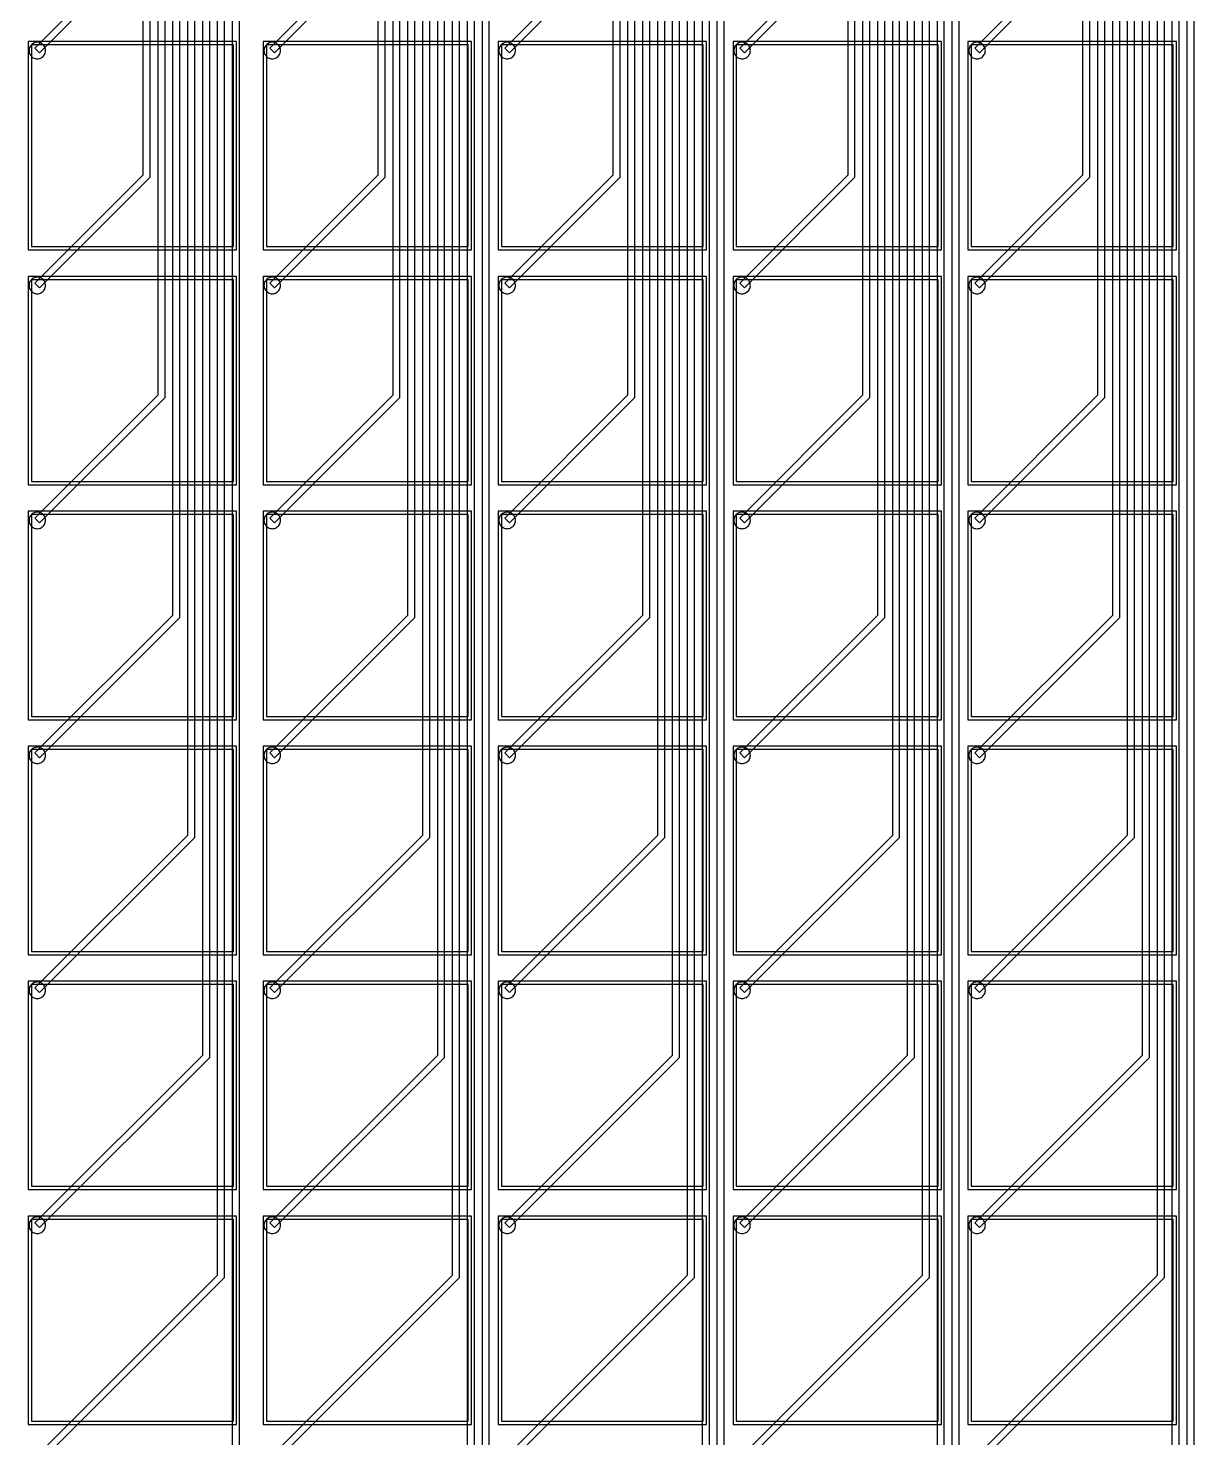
# Model space of a CAD drawing. Header units: metres. Extents: x -1210 to 4965, y 111 to 1966.
# Drawn here: x 1846 to 2198.2, y 749 to 1175 of the extents above; entities that cross this region are included whole.
import ezdxf

# ---------------------------------------------------------------- set-up
doc = ezdxf.new("R2010")
doc.units = ezdxf.units.M
for name, color, linetype in [('Etching', 1, 'CONTINUOUS'), ('EtchingPad', 2, 'CONTINUOUS'), ('Metal1', 4, 'CONTINUOUS'), ('Metal2', 3, 'CONTINUOUS')]:
    doc.layers.add(name, color=color, linetype=linetype)

msp = doc.modelspace()

# ---------------------------------------------------------------- linework, layer by layer
at = {"layer": 'Etching'}
for points in [[(1851.25, 1168.25), (1851.23, 1168.58), (1851.16, 1168.9), (1851.06, 1169.21), (1850.92, 1169.5), (1850.73, 1169.77), (1850.52, 1170.02), (1850.27, 1170.23), (1850, 1170.42), (1849.71, 1170.56), (1849.4, 1170.66), (1849.08, 1170.73), (1848.75, 1170.75), (1848.42, 1170.73), (1848.1, 1170.66), (1847.79, 1170.56), (1847.5, 1170.42), (1847.23, 1170.23), (1846.98, 1170.02), (1846.77, 1169.77), (1846.58, 1169.5), (1846.44, 1169.21), (1846.34, 1168.9), (1846.27, 1168.58), (1846.25, 1168.25), (1846.27, 1167.92), (1846.34, 1167.6), (1846.44, 1167.29), (1846.58, 1167), (1846.77, 1166.73), (1846.98, 1166.48), (1847.23, 1166.27), (1847.5, 1166.08), (1847.79, 1165.94), (1848.1, 1165.84), (1848.42, 1165.77), (1848.75, 1165.75), (1849.08, 1165.77), (1849.4, 1165.84), (1849.71, 1165.94), (1850, 1166.08), (1850.27, 1166.27), (1850.52, 1166.48), (1850.73, 1166.73), (1850.92, 1167), (1851.06, 1167.29), (1851.16, 1167.6), (1851.23, 1167.92), (1851.25, 1168.25)], [(1922.25, 1168.25), (1922.23, 1168.58), (1922.16, 1168.9), (1922.06, 1169.21), (1921.92, 1169.5), (1921.73, 1169.77), (1921.52, 1170.02), (1921.27, 1170.23), (1921, 1170.42), (1920.71, 1170.56), (1920.4, 1170.66), (1920.08, 1170.73), (1919.75, 1170.75), (1919.42, 1170.73), (1919.1, 1170.66), (1918.79, 1170.56), (1918.5, 1170.42), (1918.23, 1170.23), (1917.98, 1170.02), (1917.77, 1169.77), (1917.58, 1169.5), (1917.44, 1169.21), (1917.34, 1168.9), (1917.27, 1168.58), (1917.25, 1168.25), (1917.27, 1167.92), (1917.34, 1167.6), (1917.44, 1167.29), (1917.58, 1167), (1917.77, 1166.73), (1917.98, 1166.48), (1918.23, 1166.27), (1918.5, 1166.08), (1918.79, 1165.94), (1919.1, 1165.84), (1919.42, 1165.77), (1919.75, 1165.75), (1920.08, 1165.77), (1920.4, 1165.84), (1920.71, 1165.94), (1921, 1166.08), (1921.27, 1166.27), (1921.52, 1166.48), (1921.73, 1166.73), (1921.92, 1167), (1922.06, 1167.29), (1922.16, 1167.6), (1922.23, 1167.92), (1922.25, 1168.25)], [(1993.25, 1168.25), (1993.23, 1168.58), (1993.16, 1168.9), (1993.06, 1169.21), (1992.92, 1169.5), (1992.73, 1169.77), (1992.52, 1170.02), (1992.27, 1170.23), (1992, 1170.42), (1991.71, 1170.56), (1991.4, 1170.66), (1991.08, 1170.73), (1990.75, 1170.75), (1990.42, 1170.73), (1990.1, 1170.66), (1989.79, 1170.56), (1989.5, 1170.42), (1989.23, 1170.23), (1988.98, 1170.02), (1988.77, 1169.77), (1988.58, 1169.5), (1988.44, 1169.21), (1988.34, 1168.9), (1988.27, 1168.58), (1988.25, 1168.25), (1988.27, 1167.92), (1988.34, 1167.6), (1988.44, 1167.29), (1988.58, 1167), (1988.77, 1166.73), (1988.98, 1166.48), (1989.23, 1166.27), (1989.5, 1166.08), (1989.79, 1165.94), (1990.1, 1165.84), (1990.42, 1165.77), (1990.75, 1165.75), (1991.08, 1165.77), (1991.4, 1165.84), (1991.71, 1165.94), (1992, 1166.08), (1992.27, 1166.27), (1992.52, 1166.48), (1992.73, 1166.73), (1992.92, 1167), (1993.06, 1167.29), (1993.16, 1167.6), (1993.23, 1167.92), (1993.25, 1168.25)], [(2064.25, 1168.25), (2064.23, 1168.58), (2064.16, 1168.9), (2064.06, 1169.21), (2063.92, 1169.5), (2063.73, 1169.77), (2063.52, 1170.02), (2063.27, 1170.23), (2063, 1170.42), (2062.71, 1170.56), (2062.4, 1170.66), (2062.08, 1170.73), (2061.75, 1170.75), (2061.42, 1170.73), (2061.1, 1170.66), (2060.79, 1170.56), (2060.5, 1170.42), (2060.23, 1170.23), (2059.98, 1170.02), (2059.77, 1169.77), (2059.58, 1169.5), (2059.44, 1169.21), (2059.34, 1168.9), (2059.27, 1168.58), (2059.25, 1168.25), (2059.27, 1167.92), (2059.34, 1167.6), (2059.44, 1167.29), (2059.58, 1167), (2059.77, 1166.73), (2059.98, 1166.48), (2060.23, 1166.27), (2060.5, 1166.08), (2060.79, 1165.94), (2061.1, 1165.84), (2061.42, 1165.77), (2061.75, 1165.75), (2062.08, 1165.77), (2062.4, 1165.84), (2062.71, 1165.94), (2063, 1166.08), (2063.27, 1166.27), (2063.52, 1166.48), (2063.73, 1166.73), (2063.92, 1167), (2064.06, 1167.29), (2064.16, 1167.6), (2064.23, 1167.92), (2064.25, 1168.25)], [(2135.25, 1168.25), (2135.23, 1168.58), (2135.16, 1168.9), (2135.06, 1169.21), (2134.92, 1169.5), (2134.73, 1169.77), (2134.52, 1170.02), (2134.27, 1170.23), (2134, 1170.42), (2133.71, 1170.56), (2133.4, 1170.66), (2133.08, 1170.73), (2132.75, 1170.75), (2132.42, 1170.73), (2132.1, 1170.66), (2131.79, 1170.56), (2131.5, 1170.42), (2131.23, 1170.23), (2130.98, 1170.02), (2130.77, 1169.77), (2130.58, 1169.5), (2130.44, 1169.21), (2130.34, 1168.9), (2130.27, 1168.58), (2130.25, 1168.25), (2130.27, 1167.92), (2130.34, 1167.6), (2130.44, 1167.29), (2130.58, 1167), (2130.77, 1166.73), (2130.98, 1166.48), (2131.23, 1166.27), (2131.5, 1166.08), (2131.79, 1165.94), (2132.1, 1165.84), (2132.42, 1165.77), (2132.75, 1165.75), (2133.08, 1165.77), (2133.4, 1165.84), (2133.71, 1165.94), (2134, 1166.08), (2134.27, 1166.27), (2134.52, 1166.48), (2134.73, 1166.73), (2134.92, 1167), (2135.06, 1167.29), (2135.16, 1167.6), (2135.23, 1167.92), (2135.25, 1168.25)], [(1851.25, 1097.25), (1851.23, 1097.58), (1851.16, 1097.9), (1851.06, 1098.21), (1850.92, 1098.5), (1850.73, 1098.77), (1850.52, 1099.02), (1850.27, 1099.23), (1850, 1099.42), (1849.71, 1099.56), (1849.4, 1099.66), (1849.08, 1099.73), (1848.75, 1099.75), (1848.42, 1099.73), (1848.1, 1099.66), (1847.79, 1099.56), (1847.5, 1099.42), (1847.23, 1099.23), (1846.98, 1099.02), (1846.77, 1098.77), (1846.58, 1098.5), (1846.44, 1098.21), (1846.34, 1097.9), (1846.27, 1097.58), (1846.25, 1097.25), (1846.27, 1096.92), (1846.34, 1096.6), (1846.44, 1096.29), (1846.58, 1096), (1846.77, 1095.73), (1846.98, 1095.48), (1847.23, 1095.27), (1847.5, 1095.08), (1847.79, 1094.94), (1848.1, 1094.84), (1848.42, 1094.77), (1848.75, 1094.75), (1849.08, 1094.77), (1849.4, 1094.84), (1849.71, 1094.94), (1850, 1095.08), (1850.27, 1095.27), (1850.52, 1095.48), (1850.73, 1095.73), (1850.92, 1096), (1851.06, 1096.29), (1851.16, 1096.6), (1851.23, 1096.92), (1851.25, 1097.25)], [(1922.25, 1097.25), (1922.23, 1097.58), (1922.16, 1097.9), (1922.06, 1098.21), (1921.92, 1098.5), (1921.73, 1098.77), (1921.52, 1099.02), (1921.27, 1099.23), (1921, 1099.42), (1920.71, 1099.56), (1920.4, 1099.66), (1920.08, 1099.73), (1919.75, 1099.75), (1919.42, 1099.73), (1919.1, 1099.66), (1918.79, 1099.56), (1918.5, 1099.42), (1918.23, 1099.23), (1917.98, 1099.02), (1917.77, 1098.77), (1917.58, 1098.5), (1917.44, 1098.21), (1917.34, 1097.9), (1917.27, 1097.58), (1917.25, 1097.25), (1917.27, 1096.92), (1917.34, 1096.6), (1917.44, 1096.29), (1917.58, 1096), (1917.77, 1095.73), (1917.98, 1095.48), (1918.23, 1095.27), (1918.5, 1095.08), (1918.79, 1094.94), (1919.1, 1094.84), (1919.42, 1094.77), (1919.75, 1094.75), (1920.08, 1094.77), (1920.4, 1094.84), (1920.71, 1094.94), (1921, 1095.08), (1921.27, 1095.27), (1921.52, 1095.48), (1921.73, 1095.73), (1921.92, 1096), (1922.06, 1096.29), (1922.16, 1096.6), (1922.23, 1096.92), (1922.25, 1097.25)], [(1993.25, 1097.25), (1993.23, 1097.58), (1993.16, 1097.9), (1993.06, 1098.21), (1992.92, 1098.5), (1992.73, 1098.77), (1992.52, 1099.02), (1992.27, 1099.23), (1992, 1099.42), (1991.71, 1099.56), (1991.4, 1099.66), (1991.08, 1099.73), (1990.75, 1099.75), (1990.42, 1099.73), (1990.1, 1099.66), (1989.79, 1099.56), (1989.5, 1099.42), (1989.23, 1099.23), (1988.98, 1099.02), (1988.77, 1098.77), (1988.58, 1098.5), (1988.44, 1098.21), (1988.34, 1097.9), (1988.27, 1097.58), (1988.25, 1097.25), (1988.27, 1096.92), (1988.34, 1096.6), (1988.44, 1096.29), (1988.58, 1096), (1988.77, 1095.73), (1988.98, 1095.48), (1989.23, 1095.27), (1989.5, 1095.08), (1989.79, 1094.94), (1990.1, 1094.84), (1990.42, 1094.77), (1990.75, 1094.75), (1991.08, 1094.77), (1991.4, 1094.84), (1991.71, 1094.94), (1992, 1095.08), (1992.27, 1095.27), (1992.52, 1095.48), (1992.73, 1095.73), (1992.92, 1096), (1993.06, 1096.29), (1993.16, 1096.6), (1993.23, 1096.92), (1993.25, 1097.25)], [(2064.25, 1097.25), (2064.23, 1097.58), (2064.16, 1097.9), (2064.06, 1098.21), (2063.92, 1098.5), (2063.73, 1098.77), (2063.52, 1099.02), (2063.27, 1099.23), (2063, 1099.42), (2062.71, 1099.56), (2062.4, 1099.66), (2062.08, 1099.73), (2061.75, 1099.75), (2061.42, 1099.73), (2061.1, 1099.66), (2060.79, 1099.56), (2060.5, 1099.42), (2060.23, 1099.23), (2059.98, 1099.02), (2059.77, 1098.77), (2059.58, 1098.5), (2059.44, 1098.21), (2059.34, 1097.9), (2059.27, 1097.58), (2059.25, 1097.25), (2059.27, 1096.92), (2059.34, 1096.6), (2059.44, 1096.29), (2059.58, 1096), (2059.77, 1095.73), (2059.98, 1095.48), (2060.23, 1095.27), (2060.5, 1095.08), (2060.79, 1094.94), (2061.1, 1094.84), (2061.42, 1094.77), (2061.75, 1094.75), (2062.08, 1094.77), (2062.4, 1094.84), (2062.71, 1094.94), (2063, 1095.08), (2063.27, 1095.27), (2063.52, 1095.48), (2063.73, 1095.73), (2063.92, 1096), (2064.06, 1096.29), (2064.16, 1096.6), (2064.23, 1096.92), (2064.25, 1097.25)], [(2135.25, 1097.25), (2135.23, 1097.58), (2135.16, 1097.9), (2135.06, 1098.21), (2134.92, 1098.5), (2134.73, 1098.77), (2134.52, 1099.02), (2134.27, 1099.23), (2134, 1099.42), (2133.71, 1099.56), (2133.4, 1099.66), (2133.08, 1099.73), (2132.75, 1099.75), (2132.42, 1099.73), (2132.1, 1099.66), (2131.79, 1099.56), (2131.5, 1099.42), (2131.23, 1099.23), (2130.98, 1099.02), (2130.77, 1098.77), (2130.58, 1098.5), (2130.44, 1098.21), (2130.34, 1097.9), (2130.27, 1097.58), (2130.25, 1097.25), (2130.27, 1096.92), (2130.34, 1096.6), (2130.44, 1096.29), (2130.58, 1096), (2130.77, 1095.73), (2130.98, 1095.48), (2131.23, 1095.27), (2131.5, 1095.08), (2131.79, 1094.94), (2132.1, 1094.84), (2132.42, 1094.77), (2132.75, 1094.75), (2133.08, 1094.77), (2133.4, 1094.84), (2133.71, 1094.94), (2134, 1095.08), (2134.27, 1095.27), (2134.52, 1095.48), (2134.73, 1095.73), (2134.92, 1096), (2135.06, 1096.29), (2135.16, 1096.6), (2135.23, 1096.92), (2135.25, 1097.25)], [(1851.25, 1026.25), (1851.23, 1026.58), (1851.16, 1026.9), (1851.06, 1027.21), (1850.92, 1027.5), (1850.73, 1027.77), (1850.52, 1028.02), (1850.27, 1028.23), (1850, 1028.42), (1849.71, 1028.56), (1849.4, 1028.66), (1849.08, 1028.73), (1848.75, 1028.75), (1848.42, 1028.73), (1848.1, 1028.66), (1847.79, 1028.56), (1847.5, 1028.42), (1847.23, 1028.23), (1846.98, 1028.02), (1846.77, 1027.77), (1846.58, 1027.5), (1846.44, 1027.21), (1846.34, 1026.9), (1846.27, 1026.58), (1846.25, 1026.25), (1846.27, 1025.92), (1846.34, 1025.6), (1846.44, 1025.29), (1846.58, 1025), (1846.77, 1024.73), (1846.98, 1024.48), (1847.23, 1024.27), (1847.5, 1024.08), (1847.79, 1023.94), (1848.1, 1023.84), (1848.42, 1023.77), (1848.75, 1023.75), (1849.08, 1023.77), (1849.4, 1023.84), (1849.71, 1023.94), (1850, 1024.08), (1850.27, 1024.27), (1850.52, 1024.48), (1850.73, 1024.73), (1850.92, 1025), (1851.06, 1025.29), (1851.16, 1025.6), (1851.23, 1025.92), (1851.25, 1026.25)], [(1922.25, 1026.25), (1922.23, 1026.58), (1922.16, 1026.9), (1922.06, 1027.21), (1921.92, 1027.5), (1921.73, 1027.77), (1921.52, 1028.02), (1921.27, 1028.23), (1921, 1028.42), (1920.71, 1028.56), (1920.4, 1028.66), (1920.08, 1028.73), (1919.75, 1028.75), (1919.42, 1028.73), (1919.1, 1028.66), (1918.79, 1028.56), (1918.5, 1028.42), (1918.23, 1028.23), (1917.98, 1028.02), (1917.77, 1027.77), (1917.58, 1027.5), (1917.44, 1027.21), (1917.34, 1026.9), (1917.27, 1026.58), (1917.25, 1026.25), (1917.27, 1025.92), (1917.34, 1025.6), (1917.44, 1025.29), (1917.58, 1025), (1917.77, 1024.73), (1917.98, 1024.48), (1918.23, 1024.27), (1918.5, 1024.08), (1918.79, 1023.94), (1919.1, 1023.84), (1919.42, 1023.77), (1919.75, 1023.75), (1920.08, 1023.77), (1920.4, 1023.84), (1920.71, 1023.94), (1921, 1024.08), (1921.27, 1024.27), (1921.52, 1024.48), (1921.73, 1024.73), (1921.92, 1025), (1922.06, 1025.29), (1922.16, 1025.6), (1922.23, 1025.92), (1922.25, 1026.25)], [(1993.25, 1026.25), (1993.23, 1026.58), (1993.16, 1026.9), (1993.06, 1027.21), (1992.92, 1027.5), (1992.73, 1027.77), (1992.52, 1028.02), (1992.27, 1028.23), (1992, 1028.42), (1991.71, 1028.56), (1991.4, 1028.66), (1991.08, 1028.73), (1990.75, 1028.75), (1990.42, 1028.73), (1990.1, 1028.66), (1989.79, 1028.56), (1989.5, 1028.42), (1989.23, 1028.23), (1988.98, 1028.02), (1988.77, 1027.77), (1988.58, 1027.5), (1988.44, 1027.21), (1988.34, 1026.9), (1988.27, 1026.58), (1988.25, 1026.25), (1988.27, 1025.92), (1988.34, 1025.6), (1988.44, 1025.29), (1988.58, 1025), (1988.77, 1024.73), (1988.98, 1024.48), (1989.23, 1024.27), (1989.5, 1024.08), (1989.79, 1023.94), (1990.1, 1023.84), (1990.42, 1023.77), (1990.75, 1023.75), (1991.08, 1023.77), (1991.4, 1023.84), (1991.71, 1023.94), (1992, 1024.08), (1992.27, 1024.27), (1992.52, 1024.48), (1992.73, 1024.73), (1992.92, 1025), (1993.06, 1025.29), (1993.16, 1025.6), (1993.23, 1025.92), (1993.25, 1026.25)], [(2064.25, 1026.25), (2064.23, 1026.58), (2064.16, 1026.9), (2064.06, 1027.21), (2063.92, 1027.5), (2063.73, 1027.77), (2063.52, 1028.02), (2063.27, 1028.23), (2063, 1028.42), (2062.71, 1028.56), (2062.4, 1028.66), (2062.08, 1028.73), (2061.75, 1028.75), (2061.42, 1028.73), (2061.1, 1028.66), (2060.79, 1028.56), (2060.5, 1028.42), (2060.23, 1028.23), (2059.98, 1028.02), (2059.77, 1027.77), (2059.58, 1027.5), (2059.44, 1027.21), (2059.34, 1026.9), (2059.27, 1026.58), (2059.25, 1026.25), (2059.27, 1025.92), (2059.34, 1025.6), (2059.44, 1025.29), (2059.58, 1025), (2059.77, 1024.73), (2059.98, 1024.48), (2060.23, 1024.27), (2060.5, 1024.08), (2060.79, 1023.94), (2061.1, 1023.84), (2061.42, 1023.77), (2061.75, 1023.75), (2062.08, 1023.77), (2062.4, 1023.84), (2062.71, 1023.94), (2063, 1024.08), (2063.27, 1024.27), (2063.52, 1024.48), (2063.73, 1024.73), (2063.92, 1025), (2064.06, 1025.29), (2064.16, 1025.6), (2064.23, 1025.92), (2064.25, 1026.25)], [(2135.25, 1026.25), (2135.23, 1026.58), (2135.16, 1026.9), (2135.06, 1027.21), (2134.92, 1027.5), (2134.73, 1027.77), (2134.52, 1028.02), (2134.27, 1028.23), (2134, 1028.42), (2133.71, 1028.56), (2133.4, 1028.66), (2133.08, 1028.73), (2132.75, 1028.75), (2132.42, 1028.73), (2132.1, 1028.66), (2131.79, 1028.56), (2131.5, 1028.42), (2131.23, 1028.23), (2130.98, 1028.02), (2130.77, 1027.77), (2130.58, 1027.5), (2130.44, 1027.21), (2130.34, 1026.9), (2130.27, 1026.58), (2130.25, 1026.25), (2130.27, 1025.92), (2130.34, 1025.6), (2130.44, 1025.29), (2130.58, 1025), (2130.77, 1024.73), (2130.98, 1024.48), (2131.23, 1024.27), (2131.5, 1024.08), (2131.79, 1023.94), (2132.1, 1023.84), (2132.42, 1023.77), (2132.75, 1023.75), (2133.08, 1023.77), (2133.4, 1023.84), (2133.71, 1023.94), (2134, 1024.08), (2134.27, 1024.27), (2134.52, 1024.48), (2134.73, 1024.73), (2134.92, 1025), (2135.06, 1025.29), (2135.16, 1025.6), (2135.23, 1025.92), (2135.25, 1026.25)], [(1851.25, 955.25), (1851.23, 955.58), (1851.16, 955.9), (1851.06, 956.21), (1850.92, 956.5), (1850.73, 956.77), (1850.52, 957.02), (1850.27, 957.23), (1850, 957.42), (1849.71, 957.56), (1849.4, 957.66), (1849.08, 957.73), (1848.75, 957.75), (1848.42, 957.73), (1848.1, 957.66), (1847.79, 957.56), (1847.5, 957.42), (1847.23, 957.23), (1846.98, 957.02), (1846.77, 956.77), (1846.58, 956.5), (1846.44, 956.21), (1846.34, 955.9), (1846.27, 955.58), (1846.25, 955.25), (1846.27, 954.92), (1846.34, 954.6), (1846.44, 954.29), (1846.58, 954), (1846.77, 953.73), (1846.98, 953.48), (1847.23, 953.27), (1847.5, 953.08), (1847.79, 952.94), (1848.1, 952.84), (1848.42, 952.77), (1848.75, 952.75), (1849.08, 952.77), (1849.4, 952.84), (1849.71, 952.94), (1850, 953.08), (1850.27, 953.27), (1850.52, 953.48), (1850.73, 953.73), (1850.92, 954), (1851.06, 954.29), (1851.16, 954.6), (1851.23, 954.92), (1851.25, 955.25)], [(1922.25, 955.25), (1922.23, 955.58), (1922.16, 955.9), (1922.06, 956.21), (1921.92, 956.5), (1921.73, 956.77), (1921.52, 957.02), (1921.27, 957.23), (1921, 957.42), (1920.71, 957.56), (1920.4, 957.66), (1920.08, 957.73), (1919.75, 957.75), (1919.42, 957.73), (1919.1, 957.66), (1918.79, 957.56), (1918.5, 957.42), (1918.23, 957.23), (1917.98, 957.02), (1917.77, 956.77), (1917.58, 956.5), (1917.44, 956.21), (1917.34, 955.9), (1917.27, 955.58), (1917.25, 955.25), (1917.27, 954.92), (1917.34, 954.6), (1917.44, 954.29), (1917.58, 954), (1917.77, 953.73), (1917.98, 953.48), (1918.23, 953.27), (1918.5, 953.08), (1918.79, 952.94), (1919.1, 952.84), (1919.42, 952.77), (1919.75, 952.75), (1920.08, 952.77), (1920.4, 952.84), (1920.71, 952.94), (1921, 953.08), (1921.27, 953.27), (1921.52, 953.48), (1921.73, 953.73), (1921.92, 954), (1922.06, 954.29), (1922.16, 954.6), (1922.23, 954.92), (1922.25, 955.25)], [(1993.25, 955.25), (1993.23, 955.58), (1993.16, 955.9), (1993.06, 956.21), (1992.92, 956.5), (1992.73, 956.77), (1992.52, 957.02), (1992.27, 957.23), (1992, 957.42), (1991.71, 957.56), (1991.4, 957.66), (1991.08, 957.73), (1990.75, 957.75), (1990.42, 957.73), (1990.1, 957.66), (1989.79, 957.56), (1989.5, 957.42), (1989.23, 957.23), (1988.98, 957.02), (1988.77, 956.77), (1988.58, 956.5), (1988.44, 956.21), (1988.34, 955.9), (1988.27, 955.58), (1988.25, 955.25), (1988.27, 954.92), (1988.34, 954.6), (1988.44, 954.29), (1988.58, 954), (1988.77, 953.73), (1988.98, 953.48), (1989.23, 953.27), (1989.5, 953.08), (1989.79, 952.94), (1990.1, 952.84), (1990.42, 952.77), (1990.75, 952.75), (1991.08, 952.77), (1991.4, 952.84), (1991.71, 952.94), (1992, 953.08), (1992.27, 953.27), (1992.52, 953.48), (1992.73, 953.73), (1992.92, 954), (1993.06, 954.29), (1993.16, 954.6), (1993.23, 954.92), (1993.25, 955.25)], [(2064.25, 955.25), (2064.23, 955.58), (2064.16, 955.9), (2064.06, 956.21), (2063.92, 956.5), (2063.73, 956.77), (2063.52, 957.02), (2063.27, 957.23), (2063, 957.42), (2062.71, 957.56), (2062.4, 957.66), (2062.08, 957.73), (2061.75, 957.75), (2061.42, 957.73), (2061.1, 957.66), (2060.79, 957.56), (2060.5, 957.42), (2060.23, 957.23), (2059.98, 957.02), (2059.77, 956.77), (2059.58, 956.5), (2059.44, 956.21), (2059.34, 955.9), (2059.27, 955.58), (2059.25, 955.25), (2059.27, 954.92), (2059.34, 954.6), (2059.44, 954.29), (2059.58, 954), (2059.77, 953.73), (2059.98, 953.48), (2060.23, 953.27), (2060.5, 953.08), (2060.79, 952.94), (2061.1, 952.84), (2061.42, 952.77), (2061.75, 952.75), (2062.08, 952.77), (2062.4, 952.84), (2062.71, 952.94), (2063, 953.08), (2063.27, 953.27), (2063.52, 953.48), (2063.73, 953.73), (2063.92, 954), (2064.06, 954.29), (2064.16, 954.6), (2064.23, 954.92), (2064.25, 955.25)], [(2135.25, 955.25), (2135.23, 955.58), (2135.16, 955.9), (2135.06, 956.21), (2134.92, 956.5), (2134.73, 956.77), (2134.52, 957.02), (2134.27, 957.23), (2134, 957.42), (2133.71, 957.56), (2133.4, 957.66), (2133.08, 957.73), (2132.75, 957.75), (2132.42, 957.73), (2132.1, 957.66), (2131.79, 957.56), (2131.5, 957.42), (2131.23, 957.23), (2130.98, 957.02), (2130.77, 956.77), (2130.58, 956.5), (2130.44, 956.21), (2130.34, 955.9), (2130.27, 955.58), (2130.25, 955.25), (2130.27, 954.92), (2130.34, 954.6), (2130.44, 954.29), (2130.58, 954), (2130.77, 953.73), (2130.98, 953.48), (2131.23, 953.27), (2131.5, 953.08), (2131.79, 952.94), (2132.1, 952.84), (2132.42, 952.77), (2132.75, 952.75), (2133.08, 952.77), (2133.4, 952.84), (2133.71, 952.94), (2134, 953.08), (2134.27, 953.27), (2134.52, 953.48), (2134.73, 953.73), (2134.92, 954), (2135.06, 954.29), (2135.16, 954.6), (2135.23, 954.92), (2135.25, 955.25)], [(1851.25, 884.25), (1851.23, 884.58), (1851.16, 884.9), (1851.06, 885.21), (1850.92, 885.5), (1850.73, 885.77), (1850.52, 886.02), (1850.27, 886.23), (1850, 886.42), (1849.71, 886.56), (1849.4, 886.66), (1849.08, 886.73), (1848.75, 886.75), (1848.42, 886.73), (1848.1, 886.66), (1847.79, 886.56), (1847.5, 886.42), (1847.23, 886.23), (1846.98, 886.02), (1846.77, 885.77), (1846.58, 885.5), (1846.44, 885.21), (1846.34, 884.9), (1846.27, 884.58), (1846.25, 884.25), (1846.27, 883.92), (1846.34, 883.6), (1846.44, 883.29), (1846.58, 883), (1846.77, 882.73), (1846.98, 882.48), (1847.23, 882.27), (1847.5, 882.08), (1847.79, 881.94), (1848.1, 881.84), (1848.42, 881.77), (1848.75, 881.75), (1849.08, 881.77), (1849.4, 881.84), (1849.71, 881.94), (1850, 882.08), (1850.27, 882.27), (1850.52, 882.48), (1850.73, 882.73), (1850.92, 883), (1851.06, 883.29), (1851.16, 883.6), (1851.23, 883.92), (1851.25, 884.25)], [(1922.25, 884.25), (1922.23, 884.58), (1922.16, 884.9), (1922.06, 885.21), (1921.92, 885.5), (1921.73, 885.77), (1921.52, 886.02), (1921.27, 886.23), (1921, 886.42), (1920.71, 886.56), (1920.4, 886.66), (1920.08, 886.73), (1919.75, 886.75), (1919.42, 886.73), (1919.1, 886.66), (1918.79, 886.56), (1918.5, 886.42), (1918.23, 886.23), (1917.98, 886.02), (1917.77, 885.77), (1917.58, 885.5), (1917.44, 885.21), (1917.34, 884.9), (1917.27, 884.58), (1917.25, 884.25), (1917.27, 883.92), (1917.34, 883.6), (1917.44, 883.29), (1917.58, 883), (1917.77, 882.73), (1917.98, 882.48), (1918.23, 882.27), (1918.5, 882.08), (1918.79, 881.94), (1919.1, 881.84), (1919.42, 881.77), (1919.75, 881.75), (1920.08, 881.77), (1920.4, 881.84), (1920.71, 881.94), (1921, 882.08), (1921.27, 882.27), (1921.52, 882.48), (1921.73, 882.73), (1921.92, 883), (1922.06, 883.29), (1922.16, 883.6), (1922.23, 883.92), (1922.25, 884.25)], [(1993.25, 884.25), (1993.23, 884.58), (1993.16, 884.9), (1993.06, 885.21), (1992.92, 885.5), (1992.73, 885.77), (1992.52, 886.02), (1992.27, 886.23), (1992, 886.42), (1991.71, 886.56), (1991.4, 886.66), (1991.08, 886.73), (1990.75, 886.75), (1990.42, 886.73), (1990.1, 886.66), (1989.79, 886.56), (1989.5, 886.42), (1989.23, 886.23), (1988.98, 886.02), (1988.77, 885.77), (1988.58, 885.5), (1988.44, 885.21), (1988.34, 884.9), (1988.27, 884.58), (1988.25, 884.25), (1988.27, 883.92), (1988.34, 883.6), (1988.44, 883.29), (1988.58, 883), (1988.77, 882.73), (1988.98, 882.48), (1989.23, 882.27), (1989.5, 882.08), (1989.79, 881.94), (1990.1, 881.84), (1990.42, 881.77), (1990.75, 881.75), (1991.08, 881.77), (1991.4, 881.84), (1991.71, 881.94), (1992, 882.08), (1992.27, 882.27), (1992.52, 882.48), (1992.73, 882.73), (1992.92, 883), (1993.06, 883.29), (1993.16, 883.6), (1993.23, 883.92), (1993.25, 884.25)], [(2064.25, 884.25), (2064.23, 884.58), (2064.16, 884.9), (2064.06, 885.21), (2063.92, 885.5), (2063.73, 885.77), (2063.52, 886.02), (2063.27, 886.23), (2063, 886.42), (2062.71, 886.56), (2062.4, 886.66), (2062.08, 886.73), (2061.75, 886.75), (2061.42, 886.73), (2061.1, 886.66), (2060.79, 886.56), (2060.5, 886.42), (2060.23, 886.23), (2059.98, 886.02), (2059.77, 885.77), (2059.58, 885.5), (2059.44, 885.21), (2059.34, 884.9), (2059.27, 884.58), (2059.25, 884.25), (2059.27, 883.92), (2059.34, 883.6), (2059.44, 883.29), (2059.58, 883), (2059.77, 882.73), (2059.98, 882.48), (2060.23, 882.27), (2060.5, 882.08), (2060.79, 881.94), (2061.1, 881.84), (2061.42, 881.77), (2061.75, 881.75), (2062.08, 881.77), (2062.4, 881.84), (2062.71, 881.94), (2063, 882.08), (2063.27, 882.27), (2063.52, 882.48), (2063.73, 882.73), (2063.92, 883), (2064.06, 883.29), (2064.16, 883.6), (2064.23, 883.92), (2064.25, 884.25)], [(2135.25, 884.25), (2135.23, 884.58), (2135.16, 884.9), (2135.06, 885.21), (2134.92, 885.5), (2134.73, 885.77), (2134.52, 886.02), (2134.27, 886.23), (2134, 886.42), (2133.71, 886.56), (2133.4, 886.66), (2133.08, 886.73), (2132.75, 886.75), (2132.42, 886.73), (2132.1, 886.66), (2131.79, 886.56), (2131.5, 886.42), (2131.23, 886.23), (2130.98, 886.02), (2130.77, 885.77), (2130.58, 885.5), (2130.44, 885.21), (2130.34, 884.9), (2130.27, 884.58), (2130.25, 884.25), (2130.27, 883.92), (2130.34, 883.6), (2130.44, 883.29), (2130.58, 883), (2130.77, 882.73), (2130.98, 882.48), (2131.23, 882.27), (2131.5, 882.08), (2131.79, 881.94), (2132.1, 881.84), (2132.42, 881.77), (2132.75, 881.75), (2133.08, 881.77), (2133.4, 881.84), (2133.71, 881.94), (2134, 882.08), (2134.27, 882.27), (2134.52, 882.48), (2134.73, 882.73), (2134.92, 883), (2135.06, 883.29), (2135.16, 883.6), (2135.23, 883.92), (2135.25, 884.25)], [(1851.25, 813.25), (1851.23, 813.58), (1851.16, 813.9), (1851.06, 814.21), (1850.92, 814.5), (1850.73, 814.77), (1850.52, 815.02), (1850.27, 815.23), (1850, 815.42), (1849.71, 815.56), (1849.4, 815.66), (1849.08, 815.73), (1848.75, 815.75), (1848.42, 815.73), (1848.1, 815.66), (1847.79, 815.56), (1847.5, 815.42), (1847.23, 815.23), (1846.98, 815.02), (1846.77, 814.77), (1846.58, 814.5), (1846.44, 814.21), (1846.34, 813.9), (1846.27, 813.58), (1846.25, 813.25), (1846.27, 812.92), (1846.34, 812.6), (1846.44, 812.29), (1846.58, 812), (1846.77, 811.73), (1846.98, 811.48), (1847.23, 811.27), (1847.5, 811.08), (1847.79, 810.94), (1848.1, 810.84), (1848.42, 810.77), (1848.75, 810.75), (1849.08, 810.77), (1849.4, 810.84), (1849.71, 810.94), (1850, 811.08), (1850.27, 811.27), (1850.52, 811.48), (1850.73, 811.73), (1850.92, 812), (1851.06, 812.29), (1851.16, 812.6), (1851.23, 812.92), (1851.25, 813.25)], [(1922.25, 813.25), (1922.23, 813.58), (1922.16, 813.9), (1922.06, 814.21), (1921.92, 814.5), (1921.73, 814.77), (1921.52, 815.02), (1921.27, 815.23), (1921, 815.42), (1920.71, 815.56), (1920.4, 815.66), (1920.08, 815.73), (1919.75, 815.75), (1919.42, 815.73), (1919.1, 815.66), (1918.79, 815.56), (1918.5, 815.42), (1918.23, 815.23), (1917.98, 815.02), (1917.77, 814.77), (1917.58, 814.5), (1917.44, 814.21), (1917.34, 813.9), (1917.27, 813.58), (1917.25, 813.25), (1917.27, 812.92), (1917.34, 812.6), (1917.44, 812.29), (1917.58, 812), (1917.77, 811.73), (1917.98, 811.48), (1918.23, 811.27), (1918.5, 811.08), (1918.79, 810.94), (1919.1, 810.84), (1919.42, 810.77), (1919.75, 810.75), (1920.08, 810.77), (1920.4, 810.84), (1920.71, 810.94), (1921, 811.08), (1921.27, 811.27), (1921.52, 811.48), (1921.73, 811.73), (1921.92, 812), (1922.06, 812.29), (1922.16, 812.6), (1922.23, 812.92), (1922.25, 813.25)], [(1993.25, 813.25), (1993.23, 813.58), (1993.16, 813.9), (1993.06, 814.21), (1992.92, 814.5), (1992.73, 814.77), (1992.52, 815.02), (1992.27, 815.23), (1992, 815.42), (1991.71, 815.56), (1991.4, 815.66), (1991.08, 815.73), (1990.75, 815.75), (1990.42, 815.73), (1990.1, 815.66), (1989.79, 815.56), (1989.5, 815.42), (1989.23, 815.23), (1988.98, 815.02), (1988.77, 814.77), (1988.58, 814.5), (1988.44, 814.21), (1988.34, 813.9), (1988.27, 813.58), (1988.25, 813.25), (1988.27, 812.92), (1988.34, 812.6), (1988.44, 812.29), (1988.58, 812), (1988.77, 811.73), (1988.98, 811.48), (1989.23, 811.27), (1989.5, 811.08), (1989.79, 810.94), (1990.1, 810.84), (1990.42, 810.77), (1990.75, 810.75), (1991.08, 810.77), (1991.4, 810.84), (1991.71, 810.94), (1992, 811.08), (1992.27, 811.27), (1992.52, 811.48), (1992.73, 811.73), (1992.92, 812), (1993.06, 812.29), (1993.16, 812.6), (1993.23, 812.92), (1993.25, 813.25)], [(2064.25, 813.25), (2064.23, 813.58), (2064.16, 813.9), (2064.06, 814.21), (2063.92, 814.5), (2063.73, 814.77), (2063.52, 815.02), (2063.27, 815.23), (2063, 815.42), (2062.71, 815.56), (2062.4, 815.66), (2062.08, 815.73), (2061.75, 815.75), (2061.42, 815.73), (2061.1, 815.66), (2060.79, 815.56), (2060.5, 815.42), (2060.23, 815.23), (2059.98, 815.02), (2059.77, 814.77), (2059.58, 814.5), (2059.44, 814.21), (2059.34, 813.9), (2059.27, 813.58), (2059.25, 813.25), (2059.27, 812.92), (2059.34, 812.6), (2059.44, 812.29), (2059.58, 812), (2059.77, 811.73), (2059.98, 811.48), (2060.23, 811.27), (2060.5, 811.08), (2060.79, 810.94), (2061.1, 810.84), (2061.42, 810.77), (2061.75, 810.75), (2062.08, 810.77), (2062.4, 810.84), (2062.71, 810.94), (2063, 811.08), (2063.27, 811.27), (2063.52, 811.48), (2063.73, 811.73), (2063.92, 812), (2064.06, 812.29), (2064.16, 812.6), (2064.23, 812.92), (2064.25, 813.25)], [(2135.25, 813.25), (2135.23, 813.58), (2135.16, 813.9), (2135.06, 814.21), (2134.92, 814.5), (2134.73, 814.77), (2134.52, 815.02), (2134.27, 815.23), (2134, 815.42), (2133.71, 815.56), (2133.4, 815.66), (2133.08, 815.73), (2132.75, 815.75), (2132.42, 815.73), (2132.1, 815.66), (2131.79, 815.56), (2131.5, 815.42), (2131.23, 815.23), (2130.98, 815.02), (2130.77, 814.77), (2130.58, 814.5), (2130.44, 814.21), (2130.34, 813.9), (2130.27, 813.58), (2130.25, 813.25), (2130.27, 812.92), (2130.34, 812.6), (2130.44, 812.29), (2130.58, 812), (2130.77, 811.73), (2130.98, 811.48), (2131.23, 811.27), (2131.5, 811.08), (2131.79, 810.94), (2132.1, 810.84), (2132.42, 810.77), (2132.75, 810.75), (2133.08, 810.77), (2133.4, 810.84), (2133.71, 810.94), (2134, 811.08), (2134.27, 811.27), (2134.52, 811.48), (2134.73, 811.73), (2134.92, 812), (2135.06, 812.29), (2135.16, 812.6), (2135.23, 812.92), (2135.25, 813.25)]]:
    msp.add_lwpolyline(points, close=True, dxfattribs=at)
at = {"layer": 'EtchingPad'}
for points in [[(1847, 1109), (1908, 1109), (1908, 1170), (1847, 1170), (1847, 1109)], [(1918, 1109), (1979, 1109), (1979, 1170), (1918, 1170), (1918, 1109)], [(1989, 1109), (2050, 1109), (2050, 1170), (1989, 1170), (1989, 1109)], [(2060, 1109), (2121, 1109), (2121, 1170), (2060, 1170), (2060, 1109)], [(2131, 1109), (2192, 1109), (2192, 1170), (2131, 1170), (2131, 1109)], [(1847, 1038), (1908, 1038), (1908, 1099), (1847, 1099), (1847, 1038)], [(1918, 1038), (1979, 1038), (1979, 1099), (1918, 1099), (1918, 1038)], [(1989, 1038), (2050, 1038), (2050, 1099), (1989, 1099), (1989, 1038)], [(2060, 1038), (2121, 1038), (2121, 1099), (2060, 1099), (2060, 1038)], [(2131, 1038), (2192, 1038), (2192, 1099), (2131, 1099), (2131, 1038)], [(1847, 967), (1908, 967), (1908, 1028), (1847, 1028), (1847, 967)], [(1918, 967), (1979, 967), (1979, 1028), (1918, 1028), (1918, 967)], [(1989, 967), (2050, 967), (2050, 1028), (1989, 1028), (1989, 967)], [(2060, 967), (2121, 967), (2121, 1028), (2060, 1028), (2060, 967)], [(2131, 967), (2192, 967), (2192, 1028), (2131, 1028), (2131, 967)], [(1847, 896), (1908, 896), (1908, 957), (1847, 957), (1847, 896)], [(1918, 896), (1979, 896), (1979, 957), (1918, 957), (1918, 896)], [(1989, 896), (2050, 896), (2050, 957), (1989, 957), (1989, 896)], [(2060, 896), (2121, 896), (2121, 957), (2060, 957), (2060, 896)], [(2131, 896), (2192, 896), (2192, 957), (2131, 957), (2131, 896)], [(1847, 825), (1908, 825), (1908, 886), (1847, 886), (1847, 825)], [(1918, 825), (1979, 825), (1979, 886), (1918, 886), (1918, 825)], [(1989, 825), (2050, 825), (2050, 886), (1989, 886), (1989, 825)], [(2060, 825), (2121, 825), (2121, 886), (2060, 886), (2060, 825)], [(2131, 825), (2192, 825), (2192, 886), (2131, 886), (2131, 825)], [(1847, 754), (1908, 754), (1908, 815), (1847, 815), (1847, 754)], [(1918, 754), (1979, 754), (1979, 815), (1918, 815), (1918, 754)], [(1989, 754), (2050, 754), (2050, 815), (1989, 815), (1989, 754)], [(2060, 754), (2121, 754), (2121, 815), (2060, 815), (2060, 754)], [(2131, 754), (2192, 754), (2192, 815), (2131, 815), (2131, 754)]]:
    msp.add_lwpolyline(points, close=True, dxfattribs=at)
at = {"layer": 'Metal1'}
for points in [[(1909.75, 1665.5), (1909.75, 730.84), (1849.46, 670.54), (1848.04, 671.96), (1907.75, 731.66), (1907.75, 1665.5)], [(1905.25, 1665.5), (1905.25, 797.34), (1849.46, 741.54), (1848.04, 742.96), (1903.25, 798.16), (1903.25, 1665.5)], [(1900.75, 1665.5), (1900.75, 863.84), (1849.46, 812.54), (1848.04, 813.96), (1898.75, 864.66), (1898.75, 1665.5)], [(1896.25, 1665.5), (1896.25, 930.34), (1849.46, 883.54), (1848.04, 884.96), (1894.25, 931.16), (1894.25, 1665.5)], [(1891.75, 1665.5), (1891.75, 996.84), (1849.46, 954.54), (1848.04, 955.96), (1889.75, 997.66), (1889.75, 1665.5)], [(1887.25, 1665.5), (1887.25, 1063.34), (1849.46, 1025.54), (1848.04, 1026.96), (1885.25, 1064.16), (1885.25, 1665.5)], [(1882.75, 1665.5), (1882.75, 1129.84), (1849.46, 1096.54), (1848.04, 1097.96), (1880.75, 1130.66), (1880.75, 1665.5)], [(1878.25, 1665.5), (1878.25, 1196.34), (1849.46, 1167.54), (1848.04, 1168.96), (1876.25, 1197.16), (1876.25, 1665.5)], [(1985.25, 1665.5), (1985.25, 664.34), (1920.46, 599.54), (1919.04, 600.96), (1983.25, 665.16), (1983.25, 1665.5)], [(1980.75, 1665.5), (1980.75, 730.84), (1920.46, 670.54), (1919.04, 671.96), (1978.75, 731.66), (1978.75, 1665.5)], [(1976.25, 1665.5), (1976.25, 797.34), (1920.46, 741.54), (1919.04, 742.96), (1974.25, 798.16), (1974.25, 1665.5)], [(1971.75, 1665.5), (1971.75, 863.84), (1920.46, 812.54), (1919.04, 813.96), (1969.75, 864.66), (1969.75, 1665.5)], [(1967.25, 1665.5), (1967.25, 930.34), (1920.46, 883.54), (1919.04, 884.96), (1965.25, 931.16), (1965.25, 1665.5)], [(1962.75, 1665.5), (1962.75, 996.84), (1920.46, 954.54), (1919.04, 955.96), (1960.75, 997.66), (1960.75, 1665.5)], [(1958.25, 1665.5), (1958.25, 1063.34), (1920.46, 1025.54), (1919.04, 1026.96), (1956.25, 1064.16), (1956.25, 1665.5)], [(1953.75, 1665.5), (1953.75, 1129.84), (1920.46, 1096.54), (1919.04, 1097.96), (1951.75, 1130.66), (1951.75, 1665.5)], [(1949.25, 1665.5), (1949.25, 1196.34), (1920.46, 1167.54), (1919.04, 1168.96), (1947.25, 1197.16), (1947.25, 1665.5)], [(2056.25, 1665.5), (2056.25, 664.34), (1991.46, 599.54), (1990.04, 600.96), (2054.25, 665.16), (2054.25, 1665.5)], [(2051.75, 1665.5), (2051.75, 730.84), (1991.46, 670.54), (1990.04, 671.96), (2049.75, 731.66), (2049.75, 1665.5)], [(2047.25, 1665.5), (2047.25, 797.34), (1991.46, 741.54), (1990.04, 742.96), (2045.25, 798.16), (2045.25, 1665.5)], [(2042.75, 1665.5), (2042.75, 863.84), (1991.46, 812.54), (1990.04, 813.96), (2040.75, 864.66), (2040.75, 1665.5)], [(2038.25, 1665.5), (2038.25, 930.34), (1991.46, 883.54), (1990.04, 884.96), (2036.25, 931.16), (2036.25, 1665.5)], [(2033.75, 1665.5), (2033.75, 996.84), (1991.46, 954.54), (1990.04, 955.96), (2031.75, 997.66), (2031.75, 1665.5)], [(2029.25, 1665.5), (2029.25, 1063.34), (1991.46, 1025.54), (1990.04, 1026.96), (2027.25, 1064.16), (2027.25, 1665.5)], [(2024.75, 1665.5), (2024.75, 1129.84), (1991.46, 1096.54), (1990.04, 1097.96), (2022.75, 1130.66), (2022.75, 1665.5)], [(2020.25, 1665.5), (2020.25, 1196.34), (1991.46, 1167.54), (1990.04, 1168.96), (2018.25, 1197.16), (2018.25, 1665.5)], [(2127.25, 1665.5), (2127.25, 664.34), (2062.46, 599.54), (2061.04, 600.96), (2125.25, 665.16), (2125.25, 1665.5)], [(2122.75, 1665.5), (2122.75, 730.84), (2062.46, 670.54), (2061.04, 671.96), (2120.75, 731.66), (2120.75, 1665.5)], [(2118.25, 1665.5), (2118.25, 797.34), (2062.46, 741.54), (2061.04, 742.96), (2116.25, 798.16), (2116.25, 1665.5)], [(2113.75, 1665.5), (2113.75, 863.84), (2062.46, 812.54), (2061.04, 813.96), (2111.75, 864.66), (2111.75, 1665.5)], [(2109.25, 1665.5), (2109.25, 930.34), (2062.46, 883.54), (2061.04, 884.96), (2107.25, 931.16), (2107.25, 1665.5)], [(2104.75, 1665.5), (2104.75, 996.84), (2062.46, 954.54), (2061.04, 955.96), (2102.75, 997.66), (2102.75, 1665.5)], [(2100.25, 1665.5), (2100.25, 1063.34), (2062.46, 1025.54), (2061.04, 1026.96), (2098.25, 1064.16), (2098.25, 1665.5)], [(2095.75, 1665.5), (2095.75, 1129.84), (2062.46, 1096.54), (2061.04, 1097.96), (2093.75, 1130.66), (2093.75, 1665.5)], [(2091.25, 1665.5), (2091.25, 1196.34), (2062.46, 1167.54), (2061.04, 1168.96), (2089.25, 1197.16), (2089.25, 1665.5)], [(2198.25, 1665.5), (2198.25, 664.34), (2133.46, 599.54), (2132.04, 600.96), (2196.25, 665.16), (2196.25, 1665.5)], [(2193.75, 1665.5), (2193.75, 730.84), (2133.46, 670.54), (2132.04, 671.96), (2191.75, 731.66), (2191.75, 1665.5)], [(2189.25, 1665.5), (2189.25, 797.34), (2133.46, 741.54), (2132.04, 742.96), (2187.25, 798.16), (2187.25, 1665.5)], [(2184.75, 1665.5), (2184.75, 863.84), (2133.46, 812.54), (2132.04, 813.96), (2182.75, 864.66), (2182.75, 1665.5)], [(2180.25, 1665.5), (2180.25, 930.34), (2133.46, 883.54), (2132.04, 884.96), (2178.25, 931.16), (2178.25, 1665.5)], [(2175.75, 1665.5), (2175.75, 996.84), (2133.46, 954.54), (2132.04, 955.96), (2173.75, 997.66), (2173.75, 1665.5)], [(2171.25, 1665.5), (2171.25, 1063.34), (2133.46, 1025.54), (2132.04, 1026.96), (2169.25, 1064.16), (2169.25, 1665.5)], [(2166.75, 1665.5), (2166.75, 1129.84), (2133.46, 1096.54), (2132.04, 1097.96), (2164.75, 1130.66), (2164.75, 1665.5)], [(2162.25, 1665.5), (2162.25, 1196.34), (2133.46, 1167.54), (2132.04, 1168.96), (2160.25, 1197.16), (2160.25, 1665.5)]]:
    msp.add_lwpolyline(points, close=True, dxfattribs=at)
at = {"layer": 'Metal2'}
for points in [[(1846, 1108), (1909, 1108), (1909, 1171), (1846, 1171), (1846, 1108)], [(1917, 1108), (1980, 1108), (1980, 1171), (1917, 1171), (1917, 1108)], [(1988, 1108), (2051, 1108), (2051, 1171), (1988, 1171), (1988, 1108)], [(2059, 1108), (2122, 1108), (2122, 1171), (2059, 1171), (2059, 1108)], [(2130, 1108), (2193, 1108), (2193, 1171), (2130, 1171), (2130, 1108)], [(1846, 1037), (1909, 1037), (1909, 1100), (1846, 1100), (1846, 1037)], [(1917, 1037), (1980, 1037), (1980, 1100), (1917, 1100), (1917, 1037)], [(1988, 1037), (2051, 1037), (2051, 1100), (1988, 1100), (1988, 1037)], [(2059, 1037), (2122, 1037), (2122, 1100), (2059, 1100), (2059, 1037)], [(2130, 1037), (2193, 1037), (2193, 1100), (2130, 1100), (2130, 1037)], [(1846, 966), (1909, 966), (1909, 1029), (1846, 1029), (1846, 966)], [(1917, 966), (1980, 966), (1980, 1029), (1917, 1029), (1917, 966)], [(1988, 966), (2051, 966), (2051, 1029), (1988, 1029), (1988, 966)], [(2059, 966), (2122, 966), (2122, 1029), (2059, 1029), (2059, 966)], [(2130, 966), (2193, 966), (2193, 1029), (2130, 1029), (2130, 966)], [(1846, 895), (1909, 895), (1909, 958), (1846, 958), (1846, 895)], [(1917, 895), (1980, 895), (1980, 958), (1917, 958), (1917, 895)], [(1988, 895), (2051, 895), (2051, 958), (1988, 958), (1988, 895)], [(2059, 895), (2122, 895), (2122, 958), (2059, 958), (2059, 895)], [(2130, 895), (2193, 895), (2193, 958), (2130, 958), (2130, 895)], [(1846, 824), (1909, 824), (1909, 887), (1846, 887), (1846, 824)], [(1917, 824), (1980, 824), (1980, 887), (1917, 887), (1917, 824)], [(1988, 824), (2051, 824), (2051, 887), (1988, 887), (1988, 824)], [(2059, 824), (2122, 824), (2122, 887), (2059, 887), (2059, 824)], [(2130, 824), (2193, 824), (2193, 887), (2130, 887), (2130, 824)], [(1846, 753), (1909, 753), (1909, 816), (1846, 816), (1846, 753)], [(1917, 753), (1980, 753), (1980, 816), (1917, 816), (1917, 753)], [(1988, 753), (2051, 753), (2051, 816), (1988, 816), (1988, 753)], [(2059, 753), (2122, 753), (2122, 816), (2059, 816), (2059, 753)], [(2130, 753), (2193, 753), (2193, 816), (2130, 816), (2130, 753)]]:
    msp.add_lwpolyline(points, close=True, dxfattribs=at)

doc.saveas('drawing.dxf')
